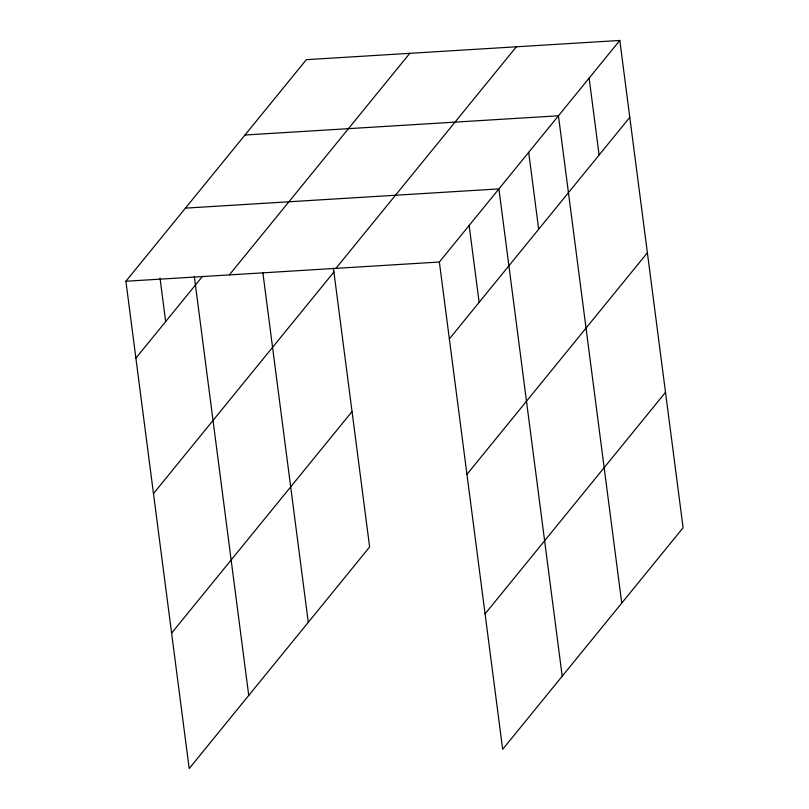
<?xml version="1.0" encoding="UTF-8"?>
<svg xmlns="http://www.w3.org/2000/svg" width="809" height="809" viewBox="0 0 809 809"><rect width="100%" height="100%" fill="white"/><g stroke="black" fill="none" stroke-linecap="round" stroke-linejoin="round"><path stroke-width="1.21" d="M333.429 268.285L369.632 546.985L189.195 768.55L125.901 281.249L306.338 59.674L619.805 40.45L683.099 527.751L502.662 749.326L439.368 262.015L619.805 40.45M135.892 358.144L202.483 276.365M229.352 274.898L409.789 53.333M335.927 268.366L516.364 46.791M153.477 493.581L333.915 272.006M171.609 633.113L352.036 411.548M449.359 338.91L629.796 117.345M466.945 474.347L647.382 252.782M485.066 613.889L665.504 392.325M244.996 135.012L558.453 115.778L621.747 603.089M185.453 208.125L498.91 188.901L562.204 676.203M125.901 281.249L439.368 262.015M589.134 78.119L599.115 155.015M528.681 152.345L538.673 229.24M469.139 225.458L479.13 302.354M262.885 272.795L308.28 622.313M194.312 276.344L248.737 695.437M160.03 278.175L165.663 321.588"/></g></svg>
